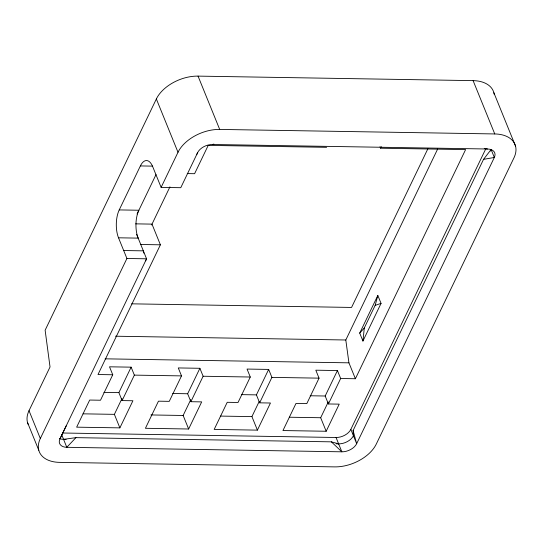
<?xml version="1.0" encoding="UTF-8"?>
<svg xmlns="http://www.w3.org/2000/svg" width="543" height="543" viewBox="0 0 543 543"><rect width="100%" height="100%" fill="white"/><g stroke="black" fill="none" stroke-linecap="round" stroke-linejoin="round"><path stroke-width="0.81" d="M362.941 341.052L364.299 327.952L375.172 305.349L377.826 295.433L381.057 303.388L362.941 341.052L359.71 333.097L377.826 295.433M145.592 260.85L146.569 258.807L136.632 234.352M196.681 154.646L197.652 152.603A12.055 7.487 -22.1 0 1 212.442 144.492L213.881 144.078M494.191 94.299A33.971 21.102 -22.1 0 0 473.109 80.635L198.046 76.115A33.971 21.102 -22.1 0 0 156.357 98.969L45.13 330.219L50.031 366.98L29.017 410.671A33.971 21.102 -22.1 0 0 28.297 424.633M473.109 80.635L494.761 133.945A33.971 21.102 -22.1 0 1 513.983 157.796L376.306 444.031A33.971 21.102 -22.1 0 1 334.617 466.885L59.547 462.365A33.971 21.102 -22.1 0 1 40.325 438.513L126.919 258.488L118.517 237.8A19.724 8.736 -89.1 0 1 119.222 209.917L140.386 165.927L152.664 166.131M137.06 214.01L156.017 174.595M197.652 152.603L180.765 187.702L161.122 187.383L178.002 152.278A33.971 21.102 -22.1 0 1 219.691 129.424L494.761 133.945M151.606 224.978L169.952 186.84M336.097 443.821L338.635 443.862A12.055 7.487 -22.1 0 0 353.425 435.751L353.106 430.524L483.535 159.35L491.103 149.515L494.334 157.47L356.656 443.712A12.055 7.487 -22.1 0 1 341.866 451.817L66.796 447.303A12.055 7.487 -22.1 0 1 59.974 438.839L146.569 258.807L126.919 258.488M59.974 438.839L66.246 425.814M135.628 223.852L151.999 224.123L160.395 244.812L98.011 374.521L112.747 374.765L109.516 366.81L131.128 367.163L134.359 375.118L122.114 400.578L132.92 400.754L119.874 427.87L76.651 427.165L89.69 400.048L100.503 400.225L112.747 374.765M122.114 400.578L118.883 392.623L131.128 367.163M119.874 427.87L114.383 414.35L121.992 398.528M181.511 375.892L169.267 401.352L158.461 401.175L145.415 428.291L188.645 429.004L201.684 401.888L190.878 401.705L187.647 393.75L199.892 368.29L178.28 367.937L181.511 375.892L134.359 375.118M188.645 429.004L183.147 415.476L190.756 399.655M190.878 401.705L203.123 376.245L199.892 368.29M250.282 377.018L238.031 402.478L227.225 402.302L214.186 429.425L257.409 430.131L270.455 403.015L259.649 402.838L256.418 394.876L268.663 369.416L247.051 369.064L250.282 377.018L203.123 376.245M340.658 378.505L337.427 370.55L315.816 370.19L319.046 378.152L306.802 403.612L295.996 403.435L282.951 430.551L326.18 431.257L339.219 404.141L328.413 403.965L340.658 378.505L355.394 378.749L465.609 149.603L380.629 148.212L381.356 146.705M257.409 430.131L251.918 416.603L259.16 401.542M259.649 402.838L271.894 377.378L268.663 369.416M427.864 148.796L351.559 307.44L131.589 303.829M355.394 378.749L348.932 362.833L345.803 339.993L437.624 149.087M328.413 403.965L325.182 396.01L337.427 370.55M326.18 431.257L320.682 417.737L328.291 401.915M62.676 433.009L336.049 437.495A12.055 7.487 -22.1 0 0 350.839 429.384L485.944 148.49M490.37 151.042L491.103 149.515M359.71 333.097L364.299 327.952M338.635 443.862L331.359 441.839L75.939 437.644L66.796 447.303L61.556 434.393M375.172 305.349L381.057 303.388M483.535 159.35L494.334 157.47A12.055 7.487 -22.1 0 0 487.512 149.006L484.241 148.544M59.37 438.493A12.055 7.487 -22.1 0 0 63.565 439.348L75.939 437.644M212.442 144.492L487.512 149.006M326.601 147.323L208.22 145.381L194.598 173.706L187.233 173.584M119.222 209.917L138.872 210.243A19.724 8.736 -89.1 0 0 138.166 238.126L118.517 237.8M140.752 244.486L160.395 244.812M123.689 250.533L143.338 250.852L143.854 253.16M115.51 336.212L345.803 339.993M105.091 358.828L348.932 362.833M271.894 377.378L319.046 378.152M103.917 392.379L118.883 392.623M172.688 393.505L187.647 393.75M241.452 394.632L256.418 394.876M310.223 395.766L325.182 396.01M83.025 413.834L114.383 414.35M150.94 414.947L183.147 415.476M220.56 416.087L251.918 416.603M289.324 417.221L320.682 417.737M63.565 439.348L66.103 439.389M331.359 441.839L341.866 451.817L336.049 437.495M493.872 92.744L515.517 146.053M380.019 146.698L380.629 148.212M350.839 429.384L356.656 443.712L353.106 430.524M198.046 76.115L219.691 129.424M156.357 98.969L178.002 152.278M161.122 187.383L152.719 166.694A19.724 8.736 -89.1 0 0 140.386 165.927M29.017 410.671L40.325 438.513M27.483 422.413L38.791 450.256"/></g></svg>
